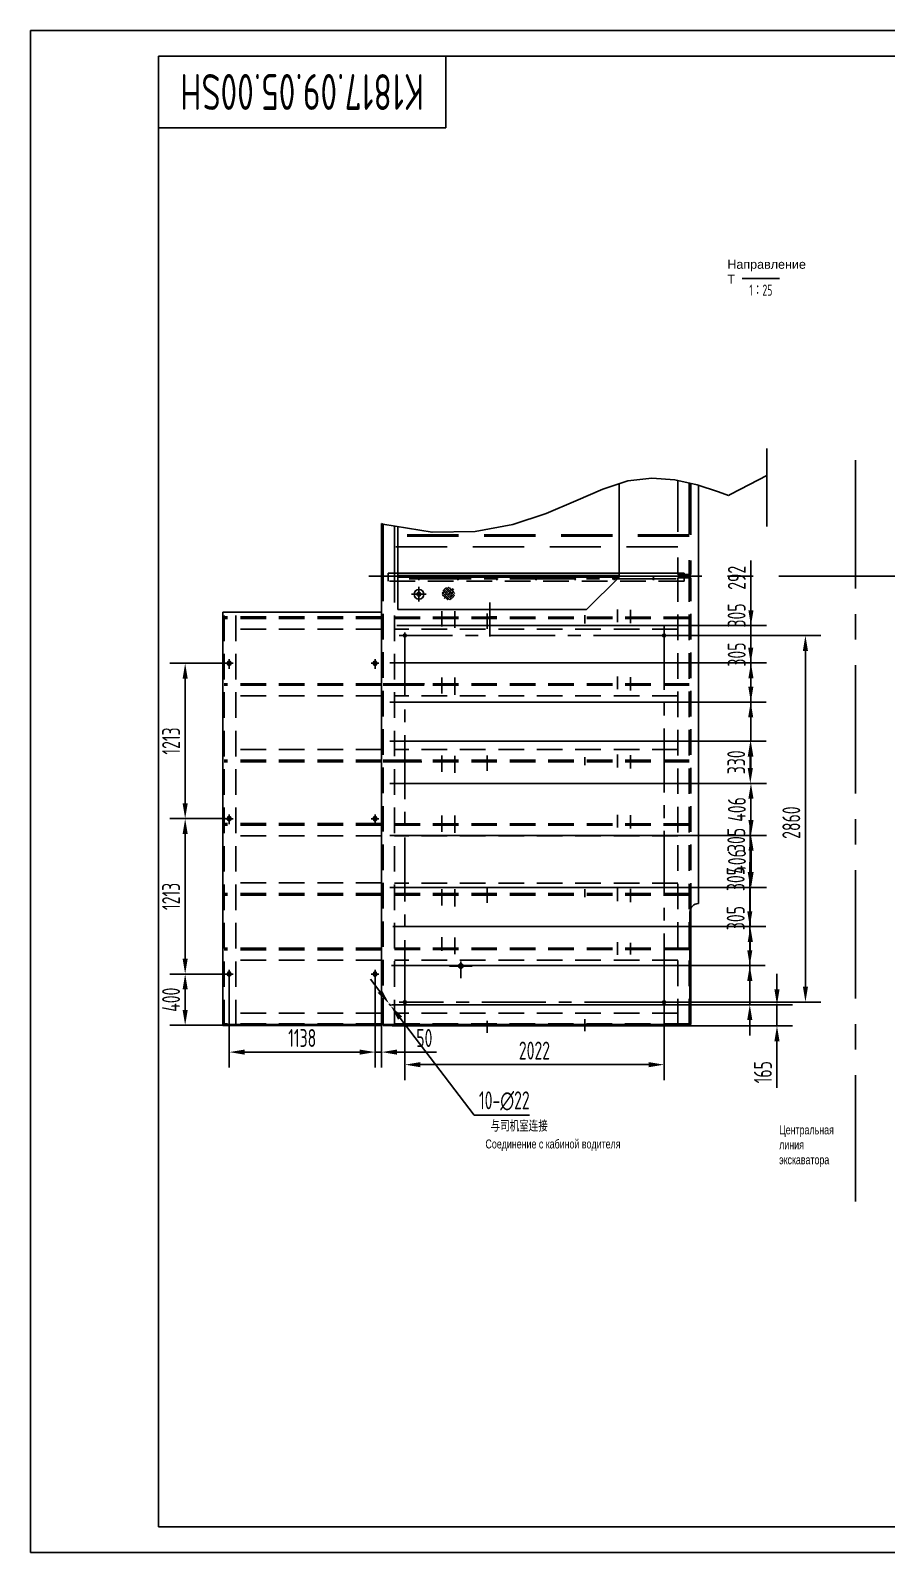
# Model space of a CAD drawing. Header units: millimetres. Extents: x 0 to 16800, y -457 to 11880.
# Drawn here: x 0 to 6679, y 0 to 11880 of the extents above; entities that cross this region are included whole.
import ezdxf
from ezdxf.enums import TextEntityAlignment as Align

# ---------------------------------------------------------------- set-up
doc = ezdxf.new("R2010")
doc.units = ezdxf.units.MM
doc.header["$LTSCALE"] = 400
for name, pattern in [('F', [0.75, 0.5, -0.25]), ('G', [2, 1.25, -0.25, 0.25, -0.25]), ('K', [2.5, 1.25, -0.25, 0.25, -0.25, 0.25, -0.25])]:
    doc.linetypes.add(name, pattern=pattern)
for name, color, linetype in [('01', 7, 'Continuous'), ('02', 1, 'Continuous'), ('04', 2, 'F'), ('05', 4, 'G'), ('07', 6, 'K'), ('08', 1, 'Continuous'), ('11', 3, 'Continuous')]:
    doc.layers.add(name, color=color, linetype=linetype)
doc.styles.get("Standard").update_dxf_attribs({"font": 'isocp', "width": 0.707, "bigfont": 'intecad.shx'})
doc.dimstyles.new('INTE', dxfattribs={"dimscale": 40, "dimtxt": 3.5, "dimasz": 3, "dimexe": 3, "dimexo": 0, "dimgap": 1, "dimtad": 1, "dimdec": 3, "dimdsep": 46, "dimtxsty": 'Standard', "dimcen": 0, "dimclrd": 1, "dimclre": 1, "dimclrt": 3, "dimaunit": 1, "dimadec": 0, "dimazin": 0, "dimtfac": 1, "dimtmove": 0, "dimatfit": 0, "dimfxl": 1, "dimarcsym": 0})
doc.dimstyles.new('inte_cir_cir7', dxfattribs={"dimscale": 40, "dimtxt": 3.5, "dimasz": 3, "dimexe": 3, "dimexo": 0, "dimgap": 1, "dimtad": 1, "dimtoh": 1, "dimdec": 3, "dimdsep": 46, "dimtxsty": 'Standard', "dimcen": 0, "dimclrd": 1, "dimclre": 1, "dimclrt": 3, "dimaunit": 1, "dimadec": 0, "dimazin": 0, "dimtfac": 1, "dimtmove": 0, "dimatfit": 2, "dimfxl": 1, "dimarcsym": 0})

# ---------------------------------------------------------------- blocks, each defined once
blk = doc.blocks.new('*D4')
at = {"layer": '08', "color": 1, "lineweight": -2, "ltscale": 2}
for p, q in [((2921, 4348), (2921, 3688)), ((4943, 4348), (4943, 3688)), ((4823, 3808), (3041, 3808))]:
    blk.add_line(p, q, dxfattribs=at)
at = {"layer": '08', "color": 1, "ltscale": 2}
for points in [[(3041, 3828), (3041, 3788), (2921, 3808)], [(4823, 3828), (4823, 3788), (4943, 3808)]]:
    blk.add_solid(points, dxfattribs=at)
at = {"layer": 'Defpoints', "color": 0, "ltscale": 2}
for p in [(2921, 4348), (4943, 4348), (2921, 3808)]:
    blk.add_point(p, dxfattribs=at)
at = {"layer": '08', "color": 3, "ltscale": 2, "insert": (3932, 3918), "char_height": 140, "attachment_point": 5}
blk.add_mtext('2022', dxfattribs=at)
blk = doc.blocks.new('*U3', base_point=(26513, 1066))
at = {"layer": '02', "linetype": 'Continuous'}
h = blk.add_hatch(dxfattribs=at)
h.set_pattern_fill('ANSI38', color=1, scale=100, style=0)
h.set_pattern_definition([(45, (21696.751, -882.624), (-8.838835, 8.838835), []), (135, (21696.751, -882.624), (-26.516504, 8.838835), [31.25, -18.75])])
h.paths.add_polyline_path([(23100, 1588, 1), (23199, 1588, 1)])
for p, q in [((23014, 3539), (25568, 3539)), ((23014, 3539), (23014, 1066)), ((25635, 3472), (26513, 3472)), ((26519, 3465), (26519, 1079)), ((26513, 1066), (23014, 1066))]:
    blk.add_line(p, q)
blk.add_arc((25635, 3539), 67, 180, 270)
at = {"layer": '01', "color": 7, "linetype": 'Continuous'}
for p, q in [((26513, 3479), (25608, 3479)), ((26513, 3472), (26513, 3479))]:
    blk.add_line(p, q, dxfattribs=at)
at = {"layer": '01'}
for p, q in [((26513, 3479), (26513, 1066)), ((26519, 3465), (26513, 3465)), ((22989, 1117), (22989, 3428)), ((22989, 3428), (23014, 3428)), ((23020, 2920), (22989, 2920)), ((23020, 2920), (23274, 2666)), ((23020, 1193), (23020, 2920)), ((23274, 1193), (23274, 2666)), ((23020, 1193), (23020, 1197)), ((23020, 1193), (23274, 1193)), ((23014, 1117), (22989, 1117)), ((26519, 1079), (26513, 1079))]:
    blk.add_line(p, q, dxfattribs=at)
at = {"layer": '01', "color": 7, "linetype": 'Continuous'}
for centre, radius in [((23477, 3270), 11), ((23034, 1662), 5), ((23034, 1357), 5), ((23154, 1358), 38), ((23154, 1358), 14.5)]:
    blk.add_circle(centre, radius, dxfattribs=at)
at = {"layer": '01'}
for centre, radius in [((26337, 3270), 11), ((23034, 3187), 5), ((23034, 2882), 5), ((23034, 2577), 5), ((23034, 2272), 5), ((23034, 1967), 5), ((26056, 1685), 17.5), ((23476, 1248), 11), ((26337, 1248), 11)]:
    blk.add_circle(centre, radius, dxfattribs=at)
at = {"layer": '04', "color": 2, "linetype": 'F'}
for p, q in [((25608, 3479), (23027, 3479)), ((23027, 3378), (23027, 3479)), ((26513, 3467), (23027, 3467)), ((23332, 3467), (23332, 1078)), ((23344, 3467), (23344, 1078)), ((23852, 3467), (23852, 1402)), ((23864, 3467), (23864, 1399)), ((24449, 3467), (24449, 1379)), ((24461, 3467), (24461, 1380)), ((24945, 3467), (24945, 1078)), ((24957, 3467), (24957, 1078)), ((25491, 3467), (25491, 1078)), ((25503, 3467), (25503, 1078)), ((25916, 3467), (25916, 1078)), ((25928, 3467), (25928, 1078)), ((26507, 3465), (26507, 1066)), ((26513, 3465), (26507, 3465)), ((26513, 3378), (26513, 3472)), ((23014, 3428), (23053, 3428)), ((26513, 3378), (23027, 3378)), ((23053, 3428), (23053, 1117)), ((23427, 3378), (23427, 1167)), ((23947, 3378), (23947, 1167)), ((24366, 3378), (24366, 1167)), ((25040, 3378), (25040, 1167)), ((25408, 3378), (25408, 1167)), ((26011, 3378), (26011, 1167)), ((26424, 3378), (26424, 1167)), ((23852, 1402), (23852, 1260)), ((23864, 1399), (23864, 1265)), ((24449, 1379), (24449, 1261)), ((24461, 1380), (24461, 1261)), ((23852, 1260), (23852, 1078)), ((23864, 1265), (23864, 1078)), ((24449, 1261), (24449, 1078)), ((24461, 1261), (24461, 1078)), ((26519, 1167), (23014, 1167)), ((23053, 1117), (23014, 1117)), ((26507, 1078), (23014, 1078)), ((26513, 1079), (26507, 1079))]:
    blk.add_line(p, q, dxfattribs=at)
at = {"layer": '05', "color": 4, "linetype": 'G'}
blk.add_line((23034, 3366), (23034, 1283), dxfattribs=at)
at = {"layer": '05'}
for p, q in [((26337, 3149), (26337, 3330)), ((23401, 3270), (26393, 3270)), ((23477, 3307), (23477, 3220)), ((23477, 3220), (23477, 1204)), ((23021, 3187), (23044, 3187)), ((26337, 3149), (26337, 1203)), ((23381, 3008), (23276, 3008)), ((23905, 3008), (23800, 3008)), ((24515, 3008), (24410, 3008)), ((24983, 3008), (24878, 3008)), ((25558, 3008), (25453, 3008)), ((25965, 3008), (25874, 3008)), ((23021, 2882), (23044, 2882)), ((23372, 2906), (23273, 2906)), ((23896, 2906), (23797, 2906)), ((24505, 2906), (24406, 2906)), ((24974, 2906), (24875, 2906)), ((25549, 2906), (25450, 2906)), ((25969, 2906), (25870, 2906)), ((23382, 2653), (23318, 2653)), ((24489, 2653), (24425, 2653)), ((25519, 2653), (25455, 2653)), ((26564, 2653), (26470, 2653)), ((23021, 2577), (23044, 2577)), ((23021, 2272), (23044, 2272)), ((23021, 1967), (23044, 1967)), ((23425, 1891), (23305, 1891)), ((24532, 1891), (24412, 1891)), ((25562, 1891), (25442, 1891)), ((26577, 1891), (26483, 1891)), ((26151, 1685), (26021, 1685)), ((26056, 1773), (26056, 1596)), ((23021, 1662), (23044, 1662)), ((23415, 1638), (23286, 1638)), ((23939, 1638), (23804, 1638)), ((24549, 1638), (24414, 1638)), ((25017, 1638), (24882, 1638)), ((25592, 1638), (25457, 1638)), ((25962, 1638), (25834, 1638)), ((23406, 1536), (23286, 1536)), ((23930, 1536), (23804, 1536)), ((24540, 1536), (24413, 1536)), ((25008, 1536), (24882, 1536)), ((25583, 1536), (25457, 1536)), ((25937, 1536), (25831, 1536)), ((23021, 1357), (23044, 1357)), ((23210, 1358), (23096, 1358)), ((23154, 1415), (23154, 1301)), ((23453, 1248), (26393, 1248))]:
    blk.add_line(p, q, dxfattribs=at)
blk = doc.blocks.new('*D5')
at = {"layer": '08', "color": 1, "lineweight": -2, "ltscale": 2}
for p, q in [((4980, 7157), (6166, 7157)), ((6046, 7037), (6046, 4417)), ((5003, 4297), (6166, 4297))]:
    blk.add_line(p, q, dxfattribs=at)
at = {"layer": '08', "color": 1, "ltscale": 2}
for points in [[(6026, 7037), (6066, 7037), (6046, 7157)], [(6026, 4417), (6066, 4417), (6046, 4297)]]:
    blk.add_solid(points, dxfattribs=at)
at = {"layer": 'Defpoints', "color": 0, "ltscale": 2}
for p in [(4980, 7157), (5003, 4297), (6046, 4297)]:
    blk.add_point(p, dxfattribs=at)
at = {"layer": '08', "color": 3, "ltscale": 2, "insert": (5936, 5697), "char_height": 140, "attachment_point": 5, "rotation": 90}
blk.add_mtext('2860', dxfattribs=at)
blk = doc.blocks.new('*D24')
at = {"layer": '08', "color": 1, "lineweight": -2, "ltscale": 2}
for p, q in [((5824, 4396), (5824, 4516)), ((2859, 4276), (5944, 4276)), ((5824, 4276), (5824, 4111)), ((2822, 4111), (5944, 4111)), ((5824, 3991), (5824, 3628))]:
    blk.add_line(p, q, dxfattribs=at)
at = {"layer": '08', "color": 1, "ltscale": 2}
for points in [[(5804, 4396), (5844, 4396), (5824, 4276)], [(5804, 3991), (5844, 3991), (5824, 4111)]]:
    blk.add_solid(points, dxfattribs=at)
at = {"layer": 'Defpoints', "color": 0, "ltscale": 2}
for p in [(2859, 4276), (2822, 4111), (5824, 4111)]:
    blk.add_point(p, dxfattribs=at)
at = {"layer": '08', "color": 3, "ltscale": 2, "insert": (5714, 3749), "char_height": 140, "attachment_point": 5, "rotation": 90}
blk.add_mtext('165', dxfattribs=at)
blk = doc.blocks.new('*D25')
at = {"layer": '08', "color": 1, "lineweight": -2, "ltscale": 2}
for p, q in [((5612, 4701), (5612, 5083)), ((2816, 4581), (5732, 4581)), ((5612, 4276), (5612, 4581)), ((2816, 4276), (5732, 4276)), ((5612, 4156), (5612, 4036))]:
    blk.add_line(p, q, dxfattribs=at)
at = {"layer": '08', "color": 1, "ltscale": 2}
for points in [[(5592, 4701), (5632, 4701), (5612, 4581)], [(5592, 4156), (5632, 4156), (5612, 4276)]]:
    blk.add_solid(points, dxfattribs=at)
at = {"layer": 'Defpoints', "color": 0, "ltscale": 2}
for p in [(2816, 4581), (5612, 4581), (2816, 4276)]:
    blk.add_point(p, dxfattribs=at)
at = {"layer": '08', "color": 3, "ltscale": 2, "insert": (5502, 4952), "char_height": 140, "attachment_point": 5, "rotation": 90}
blk.add_mtext('305', dxfattribs=at)
blk = doc.blocks.new('*D26')
at = {"layer": '08', "color": 1, "lineweight": -2, "ltscale": 2}
for p, q in [((5612, 5006), (5612, 5388)), ((2859, 4886), (5732, 4886)), ((5612, 4581), (5612, 4886)), ((5612, 4581), (5732, 4581)), ((5612, 4461), (5612, 4341))]:
    blk.add_line(p, q, dxfattribs=at)
at = {"layer": '08', "color": 1, "ltscale": 2}
for points in [[(5592, 5006), (5632, 5006), (5612, 4886)], [(5592, 4461), (5632, 4461), (5612, 4581)]]:
    blk.add_solid(points, dxfattribs=at)
at = {"layer": 'Defpoints', "color": 0, "ltscale": 2}
for p in [(2859, 4886), (5612, 4886), (5612, 4581)]:
    blk.add_point(p, dxfattribs=at)
at = {"layer": '08', "color": 3, "ltscale": 2, "insert": (5502, 5257), "char_height": 140, "attachment_point": 5, "rotation": 90}
blk.add_mtext('305', dxfattribs=at)
blk = doc.blocks.new('*D27')
at = {"layer": '08', "color": 1, "lineweight": -2, "ltscale": 2}
for p, q in [((5616, 5311), (5616, 5693)), ((2828, 5191), (5736, 5191)), ((5616, 4886), (5616, 5191)), ((2828, 4886), (5736, 4886)), ((5616, 4766), (5616, 4646))]:
    blk.add_line(p, q, dxfattribs=at)
at = {"layer": '08', "color": 1, "ltscale": 2}
for points in [[(5596, 5311), (5636, 5311), (5616, 5191)], [(5596, 4766), (5636, 4766), (5616, 4886)]]:
    blk.add_solid(points, dxfattribs=at)
at = {"layer": 'Defpoints', "color": 0, "ltscale": 2}
for p in [(2828, 5191), (5616, 5191), (2828, 4886)]:
    blk.add_point(p, dxfattribs=at)
at = {"layer": '08', "color": 3, "ltscale": 2, "insert": (5506, 5562), "char_height": 140, "attachment_point": 5, "rotation": 90}
blk.add_mtext('305', dxfattribs=at)
blk = doc.blocks.new('*D28')
at = {"layer": '08', "color": 1, "lineweight": -2, "ltscale": 2}
for p, q in [((2805, 5597), (5742, 5597)), ((5622, 5311), (5622, 5477)), ((2805, 5191), (5742, 5191))]:
    blk.add_line(p, q, dxfattribs=at)
at = {"layer": '08', "color": 1, "ltscale": 2}
for points in [[(5602, 5477), (5642, 5477), (5622, 5597)], [(5602, 5311), (5642, 5311), (5622, 5191)]]:
    blk.add_solid(points, dxfattribs=at)
at = {"layer": 'Defpoints', "color": 0, "ltscale": 2}
for p in [(2805, 5597), (5622, 5597), (2805, 5191)]:
    blk.add_point(p, dxfattribs=at)
at = {"layer": '08', "color": 3, "ltscale": 2, "insert": (5512, 5394), "char_height": 140, "attachment_point": 5, "rotation": 90}
blk.add_mtext('406', dxfattribs=at)
blk = doc.blocks.new('*D29')
at = {"layer": '08', "color": 1, "lineweight": -2, "ltscale": 2}
for p, q in [((2805, 6003), (5741, 6003)), ((5621, 5717), (5621, 5883)), ((2805, 5597), (5741, 5597))]:
    blk.add_line(p, q, dxfattribs=at)
at = {"layer": '08', "color": 1, "ltscale": 2}
for points in [[(5601, 5883), (5641, 5883), (5621, 6003)], [(5601, 5717), (5641, 5717), (5621, 5597)]]:
    blk.add_solid(points, dxfattribs=at)
at = {"layer": 'Defpoints', "color": 0, "ltscale": 2}
for p in [(2805, 6003), (5621, 6003), (2805, 5597)]:
    blk.add_point(p, dxfattribs=at)
at = {"layer": '08', "color": 3, "ltscale": 2, "insert": (5511, 5800), "char_height": 140, "attachment_point": 5, "rotation": 90}
blk.add_mtext('406', dxfattribs=at)
blk = doc.blocks.new('*D30')
at = {"layer": '08', "color": 1, "lineweight": -2, "ltscale": 2}
for p, q in [((2805, 6333), (5736, 6333)), ((5616, 6123), (5616, 6213)), ((2805, 6003), (5736, 6003))]:
    blk.add_line(p, q, dxfattribs=at)
at = {"layer": '08', "color": 1, "ltscale": 2}
for points in [[(5596, 6213), (5636, 6213), (5616, 6333)], [(5596, 6123), (5636, 6123), (5616, 6003)]]:
    blk.add_solid(points, dxfattribs=at)
at = {"layer": 'Defpoints', "color": 0, "ltscale": 2}
for p in [(2805, 6333), (5616, 6333), (2805, 6003)]:
    blk.add_point(p, dxfattribs=at)
at = {"layer": '08', "color": 3, "ltscale": 2, "insert": (5506, 6168), "char_height": 140, "attachment_point": 5, "rotation": 90}
blk.add_mtext('330', dxfattribs=at)
blk = doc.blocks.new('*D31')
at = {"layer": '08', "color": 1, "lineweight": -2, "ltscale": 2}
for p, q in [((5620, 6758), (5620, 7140)), ((2805, 6638), (5740, 6638)), ((5620, 6333), (5620, 6638)), ((2805, 6333), (5740, 6333)), ((5620, 6213), (5620, 6093))]:
    blk.add_line(p, q, dxfattribs=at)
at = {"layer": '08', "color": 1, "ltscale": 2}
for points in [[(5600, 6758), (5640, 6758), (5620, 6638)], [(5600, 6213), (5640, 6213), (5620, 6333)]]:
    blk.add_solid(points, dxfattribs=at)
at = {"layer": 'Defpoints', "color": 0, "ltscale": 2}
for p in [(2805, 6638), (5620, 6638), (2805, 6333)]:
    blk.add_point(p, dxfattribs=at)
at = {"layer": '08', "color": 3, "ltscale": 2, "insert": (5510, 7009), "char_height": 140, "attachment_point": 5, "rotation": 90}
blk.add_mtext('305', dxfattribs=at)
blk = doc.blocks.new('*D32')
at = {"layer": '08', "color": 1, "lineweight": -2, "ltscale": 2}
for p, q in [((5619, 7063), (5619, 7445)), ((2805, 6943), (5739, 6943)), ((5619, 6638), (5619, 6943)), ((2805, 6638), (5739, 6638)), ((5619, 6518), (5619, 6398))]:
    blk.add_line(p, q, dxfattribs=at)
at = {"layer": '08', "color": 1, "ltscale": 2}
for points in [[(5599, 7063), (5639, 7063), (5619, 6943)], [(5599, 6518), (5639, 6518), (5619, 6638)]]:
    blk.add_solid(points, dxfattribs=at)
at = {"layer": 'Defpoints', "color": 0, "ltscale": 2}
for p in [(2805, 6943), (5619, 6943), (2805, 6638)]:
    blk.add_point(p, dxfattribs=at)
at = {"layer": '08', "color": 3, "ltscale": 2, "insert": (5509, 7314), "char_height": 140, "attachment_point": 5, "rotation": 90}
blk.add_mtext('305', dxfattribs=at)
blk = doc.blocks.new('*D33')
at = {"layer": '08', "color": 1, "lineweight": -2, "ltscale": 2}
for p, q in [((5621, 7355), (5621, 7742)), ((2859, 7235), (5741, 7235)), ((5621, 6943), (5621, 7235)), ((2805, 6943), (5741, 6943)), ((5621, 6823), (5621, 6703))]:
    blk.add_line(p, q, dxfattribs=at)
at = {"layer": '08', "color": 1, "ltscale": 2}
for points in [[(5601, 7355), (5641, 7355), (5621, 7235)], [(5601, 6823), (5641, 6823), (5621, 6943)]]:
    blk.add_solid(points, dxfattribs=at)
at = {"layer": 'Defpoints', "color": 0, "ltscale": 2}
for p in [(2859, 7235), (5621, 7235), (2805, 6943)]:
    blk.add_point(p, dxfattribs=at)
at = {"layer": '08', "color": 3, "ltscale": 2, "insert": (5511, 7608), "char_height": 140, "attachment_point": 5, "rotation": 90}
blk.add_mtext('292', dxfattribs=at)
blk = doc.blocks.new('*D34')
at = {"layer": '08', "color": 1, "lineweight": -2, "ltscale": 2}
for p, q in [((2725, 4380), (2653, 4475)), ((2798, 4284), (2811, 4267)), ((2884, 4171), (3461, 3415)), ((3461, 3415), (3893, 3415))]:
    blk.add_line(p, q, dxfattribs=at)
at = {"layer": '08', "color": 1, "ltscale": 2}
for points in [[(2741, 4392), (2709, 4368), (2798, 4284)], [(2900, 4184), (2868, 4159), (2811, 4267)]]:
    blk.add_solid(points, dxfattribs=at)
at = {"layer": 'Defpoints', "color": 0, "ltscale": 2}
for p in [(2798, 4284), (2811, 4267)]:
    blk.add_point(p, dxfattribs=at)
at = {"layer": '08', "color": 3, "ltscale": 2, "insert": (3697, 3525), "char_height": 140, "attachment_point": 5}
blk.add_mtext('10-∅22', dxfattribs=at)
blk = doc.blocks.new('GFS')
for p, q in [((27901, 4660), (27901, 3492)), ((27901, 3422), (24675, 3422))]:
    blk.add_line(p, q)
at = {"layer": '01'}
for p, q in [((24675, 4660), (27901, 4660)), ((24675, 3422), (24675, 4660)), ((27895, 4660), (27895, 3422)), ((27901, 4660), (27901, 3422))]:
    blk.add_line(p, q, dxfattribs=at)
at = {"layer": '01', "color": 7, "linetype": 'Continuous'}
for p, q in [((25069, 4622), (25080, 4622)), ((25069, 4598), (25080, 4598)), ((26282, 4622), (26293, 4622)), ((26282, 4598), (26293, 4598)), ((27495, 4622), (27506, 4622)), ((27495, 4598), (27506, 4598)), ((25069, 3484), (25080, 3484)), ((25069, 3460), (25080, 3460)), ((26282, 3484), (26293, 3484)), ((26282, 3460), (26293, 3460)), ((27495, 3484), (27506, 3484)), ((27495, 3460), (27506, 3460))]:
    blk.add_line(p, q, dxfattribs=at)
for centre, start, end in [((25069, 4610), 90, 270), ((25080, 4610), 270, 90), ((26282, 4610), 90, 270), ((26293, 4610), 270, 90), ((27495, 4610), 90, 270), ((27506, 4610), 270, 90), ((25069, 3472), 90, 270), ((25080, 3472), 270, 90), ((26282, 3472), 90, 270), ((26293, 3472), 270, 90), ((27495, 3472), 90, 270), ((27506, 3472), 270, 90)]:
    blk.add_arc(centre, 12, start, end, dxfattribs=at)
at = {"layer": '04', "color": 2, "linetype": 'F'}
for p, q in [((24713, 4660), (24713, 3434)), ((24725, 4660), (24725, 3434)), ((24808, 4660), (24808, 3523)), ((25234, 4660), (25234, 3434)), ((25246, 4660), (25246, 3434)), ((25329, 4660), (25329, 3523)), ((25748, 4660), (25748, 3523)), ((25831, 4660), (25831, 3434)), ((25843, 4660), (25843, 3434)), ((26326, 4660), (26326, 3434)), ((26338, 4660), (26338, 3434)), ((26421, 4660), (26421, 3523)), ((26789, 4660), (26789, 3523)), ((26872, 4660), (26872, 3434)), ((26884, 4660), (26884, 3434)), ((27298, 4660), (27298, 3434)), ((27310, 4660), (27310, 3434)), ((27393, 4660), (27393, 3523)), ((27806, 4660), (27806, 3523)), ((27889, 4660), (27889, 3434)), ((27901, 3523), (24675, 3523)), ((27901, 3434), (24675, 3434))]:
    blk.add_line(p, q, dxfattribs=at)
at = {"layer": '05'}
for p, q in [((25075, 4640), (25075, 4580)), ((26288, 4640), (26288, 4580)), ((27501, 4640), (27501, 4580)), ((25042, 4610), (25117, 4610)), ((26255, 4610), (26330, 4610)), ((27468, 4610), (27543, 4610)), ((25042, 3472), (25117, 3472)), ((25075, 3443), (25075, 3502)), ((26255, 3472), (26330, 3472)), ((26288, 3443), (26288, 3502)), ((27468, 3472), (27543, 3472)), ((27501, 3443), (27501, 3502))]:
    blk.add_line(p, q, dxfattribs=at)
blk = doc.blocks.new('*D55')
at = {"layer": '08', "color": 1, "lineweight": -2, "ltscale": 2}
for p, q in [((1521, 6941), (1087, 6941)), ((1207, 6821), (1207, 5848)), ((1521, 5728), (1087, 5728))]:
    blk.add_line(p, q, dxfattribs=at)
at = {"layer": '08', "color": 1, "ltscale": 2}
for points in [[(1187, 6821), (1227, 6821), (1207, 6941)], [(1187, 5848), (1227, 5848), (1207, 5728)]]:
    blk.add_solid(points, dxfattribs=at)
at = {"layer": 'Defpoints', "color": 0, "ltscale": 2}
for p in [(1521, 6941), (1207, 5728), (1521, 5728)]:
    blk.add_point(p, dxfattribs=at)
at = {"layer": '08', "color": 3, "ltscale": 2, "insert": (1097, 6334), "char_height": 140, "attachment_point": 5, "rotation": 90}
blk.add_mtext('1213', dxfattribs=at)
blk = doc.blocks.new('*D56')
at = {"layer": '08', "color": 1, "lineweight": -2, "ltscale": 2}
for p, q in [((1430, 5728), (1087, 5728)), ((1207, 5608), (1207, 4635)), ((1521, 4515), (1087, 4515))]:
    blk.add_line(p, q, dxfattribs=at)
at = {"layer": '08', "color": 1, "ltscale": 2}
for points in [[(1187, 5608), (1227, 5608), (1207, 5728)], [(1187, 4635), (1227, 4635), (1207, 4515)]]:
    blk.add_solid(points, dxfattribs=at)
at = {"layer": 'Defpoints', "color": 0, "ltscale": 2}
for p in [(1430, 5728), (1207, 4515), (1521, 4515)]:
    blk.add_point(p, dxfattribs=at)
at = {"layer": '08', "color": 3, "ltscale": 2, "insert": (1097, 5121), "char_height": 140, "attachment_point": 5, "rotation": 90}
blk.add_mtext('1213', dxfattribs=at)
blk = doc.blocks.new('*D57')
at = {"layer": '08', "color": 1, "lineweight": -2, "ltscale": 2}
for p, q in [((2689, 4472), (2689, 3786)), ((2739, 4115), (2739, 3786)), ((2569, 3906), (2449, 3906)), ((2689, 3906), (2739, 3906)), ((2859, 3906), (3168, 3906))]:
    blk.add_line(p, q, dxfattribs=at)
at = {"layer": '08', "color": 1, "ltscale": 2}
for points in [[(2569, 3926), (2569, 3886), (2689, 3906)], [(2859, 3926), (2859, 3886), (2739, 3906)]]:
    blk.add_solid(points, dxfattribs=at)
at = {"layer": 'Defpoints', "color": 0, "ltscale": 2}
for p in [(2689, 4472), (2739, 4115), (2739, 3906)]:
    blk.add_point(p, dxfattribs=at)
at = {"layer": '08', "color": 3, "ltscale": 2, "insert": (3073, 4016), "char_height": 140, "attachment_point": 5}
blk.add_mtext('50', dxfattribs=at)
blk = doc.blocks.new('*D58')
at = {"layer": '08', "color": 1, "lineweight": -2, "ltscale": 2}
for p, q in [((1551, 4472), (1551, 3786)), ((2689, 4016), (2689, 3786)), ((2569, 3906), (1671, 3906))]:
    blk.add_line(p, q, dxfattribs=at)
at = {"layer": '08', "color": 1, "ltscale": 2}
for points in [[(1671, 3926), (1671, 3886), (1551, 3906)], [(2569, 3926), (2569, 3886), (2689, 3906)]]:
    blk.add_solid(points, dxfattribs=at)
at = {"layer": 'Defpoints', "color": 0, "ltscale": 2}
for p in [(1551, 4472), (2689, 4016), (1551, 3906)]:
    blk.add_point(p, dxfattribs=at)
at = {"layer": '08', "color": 3, "ltscale": 2, "insert": (2120, 4016), "char_height": 140, "attachment_point": 5}
blk.add_mtext('1138', dxfattribs=at)
blk = doc.blocks.new('*D59')
at = {"layer": '08', "color": 1, "lineweight": -2, "ltscale": 2}
for p, q in [((1334, 4515), (1087, 4515)), ((1207, 4395), (1207, 4235)), ((1501, 4115), (1087, 4115))]:
    blk.add_line(p, q, dxfattribs=at)
at = {"layer": '08', "color": 1, "ltscale": 2}
for points in [[(1187, 4395), (1227, 4395), (1207, 4515)], [(1187, 4235), (1227, 4235), (1207, 4115)]]:
    blk.add_solid(points, dxfattribs=at)
at = {"layer": 'Defpoints', "color": 0, "ltscale": 2}
for p in [(1334, 4515), (1207, 4115), (1501, 4115)]:
    blk.add_point(p, dxfattribs=at)
at = {"layer": '08', "color": 3, "ltscale": 2, "insert": (1097, 4315), "char_height": 140, "attachment_point": 5, "rotation": 90}
blk.add_mtext('400', dxfattribs=at)
blk = doc.blocks.new('*U67', base_point=(251.96, 168.31))
at = {"layer": '01'}
for p, q in [((251.96, 168.31), (251.96, 182.31)), ((195.96, 168.31), (251.96, 168.31))]:
    blk.add_line(p, q, dxfattribs=at)
blk = doc.blocks.new('*U68')
at = {"layer": '04'}
blk.add_blockref('*U67', (0, 0), dxfattribs=at)
blk = doc.blocks.new('*U69')
at = {"layer": '01'}
for points in [[(415, 292), (25, 292)], [(25, 292), (25, 5)], [(415, 5), (415, 292)], [(25, 5), (415, 5)]]:
    blk.add_lwpolyline(points, dxfattribs=at)
at = {"layer": '02'}
for points in [[(420, 297), (0, 297)], [(0, 297), (0, 0)], [(420, 0), (420, 297)], [(0, 0), (420, 0)]]:
    blk.add_lwpolyline(points, dxfattribs=at)

msp = doc.modelspace()

# ---------------------------------------------------------------- linework, layer by layer
at = {"ltscale": 2}
for p, q in [((5211.7661, 8329.0054), (5211.7661, 7619.5977)), ((2738.7661, 7619.5977), (2738.7661, 8030.7559)), ((5211.7661, 7619.5977), (2738.7661, 7619.5977)), ((4592.7661, 7625.5977), (2865.7661, 7625.5977))]:
    msp.add_line(p, q, dxfattribs=at)
at = {"layer": '01', "ltscale": 2}
for p, q in [((4592.7661, 7625.5977), (4592.7661, 8341.3591)), ((2865.7661, 7625.5977), (2865.7661, 8007.6211))]:
    msp.add_line(p, q, dxfattribs=at)
at = {"layer": '02', "ltscale": 2}
for points in [[(5444.8546, 8250.381), (5368.4161, 8278.1416), (5200.5086, 8332.6607), (5027.1396, 8371.9941), (4847.4812, 8385.7346), (4660.705, 8363.4749), (4465.0044, 8299.7693), (4254.6585, 8209.0183), (4022.9679, 8110.5839), (3763.2332, 8023.8284), (3468.755, 7968.1137), (3132.8337, 7962.802), (2748.7701, 8027.2553), (2738.7661, 8030.7559)], [(5745.5427, 8405.0854), (5609.1341, 8334.903), (5458.1749, 8257.2343), (5444.8546, 8250.381)]]:
    msp.add_lwpolyline(points, dxfattribs=at)
at = {"layer": '04', "color": 2, "linetype": 'F', "ltscale": 2}
for p, q in [((5050.7661, 8366.6338), (5050.7661, 7632.5977)), ((5139.7661, 8346.4417), (5139.7661, 7632.5977)), ((5151.7661, 8343.7192), (5151.7661, 7632.5977)), ((2750.7661, 7619.5977), (2750.7661, 8026.9203)), ((2839.7661, 7619.5977), (2839.7661, 8011.9844)), ((5050.7661, 7632.5977), (5151.7661, 7632.5977))]:
    msp.add_line(p, q, dxfattribs=at)
at = {"layer": '04', "ltscale": 2}
for p, q in [((5139.7661, 7943.5977), (2750.7661, 7943.5977)), ((5139.7661, 7931.5977), (2750.7661, 7931.5977)), ((5050.7661, 7848.5977), (2839.7661, 7848.5977))]:
    msp.add_line(p, q, dxfattribs=at)
at = {"layer": '05', "color": 4, "linetype": 'G', "ltscale": 2}
for p, q in [((6437.7661, 8525.1229), (6437.7661, 2739.3679)), ((2638.9129, 7619.5977), (6921.9299, 7619.5977)), ((3582.6001, 7149.5121), (3582.6001, 7415.3186))]:
    msp.add_line(p, q, dxfattribs=at)
at = {"layer": '05', "ltscale": 2}
msp.add_line((2738.7661, 4119.0977), (2749.8097, 4119.0977), dxfattribs=at)
at = {"layer": '07', "ltscale": 2}
for p, q in [((3582.6001, 7304.0977), (3637.5248, 7304.0977)), ((3582.6001, 7302.0977), (3582.6001, 7304.0977))]:
    msp.add_line(p, q, dxfattribs=at)
at = {"layer": '11', "ltscale": 2}
for p, q in [((5552.4216, 9942.7914), (5844.585, 9942.7914)), ((5745.5427, 8007.4167), (5745.5427, 8617.506))]:
    msp.add_line(p, q, dxfattribs=at)

# ---------------------------------------------------------------- block references
at = {"layer": '01', "ltscale": 2, "rotation": 270}
for name, p in [('*U3', (2738.7661, 4120.5977)), ('GFS', (-1921.4562, 32015.4453))]:
    msp.add_blockref(name, p, dxfattribs=at)
at = {"layer": '11', "xscale": 40, "yscale": 40, "zscale": 40}
msp.add_blockref('*U69', (0, 0), dxfattribs=at)
at = {"layer": '11', "xscale": 40, "yscale": 40}
msp.add_blockref('*U68', (3240, 11120), dxfattribs=at)

# ---------------------------------------------------------------- texts
at = {"layer": '02', "ltscale": 2, "char_height": 87.5, "attachment_point": 1}
for s, insert, width in [('{\\C3;1：25}', (5607.9316, 9896.8762), 3167.155), ('{\\C3;与司机室连接}', (3590.1559, 3373.1747), 441.509039)]:
    msp.add_mtext(s, dxfattribs=dict(at, insert=insert, width=width))
at = {"layer": '11', "width": 0.696133}
msp.add_text('K1817.09.05.00SH', height=280, rotation=180, dxfattribs=at).set_placement((3071.0488, 11540), (1168.9512, 11540), align=Align.FIT)
at = {"layer": '11', "char_height": 70, "attachment_point": 1}
for s, insert, width in [('{\\fArial|b0|i0|c204|p34;\\W1;Направление Т}', (5436.6863, 10089.826), 3.294925), ('{\\fArial|b0|i0|c204|p34;Центральная линия\\Pэкскаватора}', (5841.0853, 3333.9693), 3.651869)]:
    msp.add_mtext(s, dxfattribs=dict(at, insert=insert, width=width))
at = {"layer": '11', "insert": (3549.6903, 3223.9972), "char_height": 70, "attachment_point": 1}
msp.add_mtext('{\\fArial|b0|i0|c204|p34;Соединение с кабиной водителя}', dxfattribs=at)

# ---------------------------------------------------------------- dimensions: what is measured, and where the dimension line sits
at = {"layer": '08', "ltscale": 2}
for base, p1, p2, picture, middle in [((5620.9812, 7234.5977), (2804.7661, 6942.5977), (2858.959, 7234.5977), '*D33', (5510.9336, 7608.0817)), ((5619.2989, 6942.5977), (2804.7661, 6637.5977), (2804.7661, 6942.5977), '*D32', (5509.2989, 7313.7297)), ((5619.8524, 6637.5977), (2804.7661, 6332.5977), (2804.7661, 6637.5977), '*D31', (5509.8524, 7008.7297)), ((1207.0168, 5727.5977), (1521.319, 6940.5977), (1521.319, 5727.5977), '*D55', (1097.0031, 6334.0977)), ((5616.1314, 6332.5977), (2804.7661, 6002.5977), (2804.7661, 6332.5977), '*D30', (5506.1314, 6167.5977)), ((5620.991, 6002.5977), (2804.7661, 5596.5977), (2804.7661, 6002.5977), '*D29', (5510.991, 5799.5977)), ((1207.0168, 4514.5977), (1429.7391, 5727.5977), (1521.319, 4514.5977), '*D56', (1097.0031, 5121.0977)), ((5616.1698, 5190.5977), (2828.3628, 4885.5977), (2828.3628, 5190.5977), '*D27', (5506.1698, 5561.7297)), ((5621.6355, 5596.5977), (2804.7661, 5190.5977), (2804.7661, 5596.5977), '*D28', (5511.6355, 5393.5977)), ((5612.3537, 4885.5977), (5612.0231, 4580.5977), (2858.959, 4885.5977), '*D26', (5502.3537, 5256.7297)), ((5612.0231, 4580.5977), (2815.7661, 4275.5977), (2815.7661, 4580.5977), '*D25', (5502.0231, 4951.7297)), ((1207.0168, 4114.5977), (1334.1679, 4514.5977), (1500.7661, 4114.5977), '*D59', (1097.0168, 4314.5977)), ((5823.5738, 4110.5977), (2858.959, 4275.5977), (2821.7661, 4110.5977), '*D24', (5713.5738, 3749.3638))]:
    dim = msp.add_linear_dim(base=base, p1=p1, p2=p2, angle=90, dimstyle='INTE', dxfattribs=at)
    dim.commit()
    dim.dimension.update_dxf_attribs({"geometry": picture, "text_midpoint": middle})
dim = msp.add_linear_dim(base=(6046.2607, 4296.5977), p1=(4979.6168, 7156.5977), p2=(5003.0574, 4296.5977), angle=270, dimstyle='INTE', dxfattribs=at)
dim.commit()
dim.dimension.update_dxf_attribs({"geometry": '*D5', "text_midpoint": (6046.2607, 5697.1073), "dimtype": 160})
for base, p1, p2, picture, middle in [((1550.7661, 3906.491), (2688.7661, 4015.7339), (1550.7661, 4471.9456), '*D58', (2119.7661, 4016.491)), ((2738.7661, 3906.491), (2688.7661, 4471.9456), (2738.7661, 4114.5977), '*D57', (3073.2441, 4016.491)), ((2920.7661, 3807.8993), (4942.7661, 4347.5508), (2920.7661, 4347.5508), '*D4', (3931.7661, 3917.913))]:
    dim = msp.add_linear_dim(base=base, p1=p1, p2=p2, dimstyle='INTE', dxfattribs=at)
    dim.commit()
    dim.dimension.update_dxf_attribs({"geometry": picture, "text_midpoint": middle})
dim = msp.add_diameter_dim_2p(p1=(2798.0976, 4284.3459), p2=(2811.4346, 4266.8495), text='10-<>', dimstyle='inte_cir_cir7', dxfattribs=at)
dim.commit()
dim.dimension.update_dxf_attribs({"geometry": '*D34', "text_midpoint": (3696.7892, 3414.954), "dimtype": 163})

doc.saveas('drawing.dxf')
